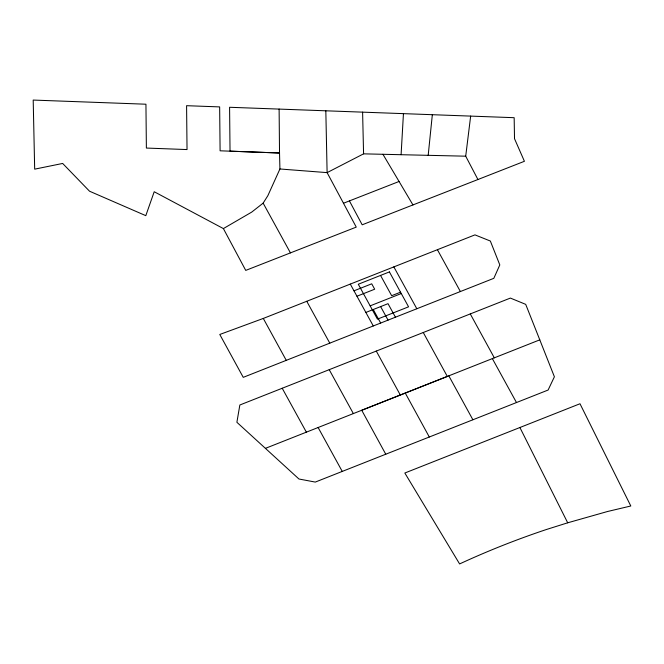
<?xml version="1.0" encoding="UTF-8"?>
<svg xmlns="http://www.w3.org/2000/svg" width="664" height="664" viewBox="0 0 664 664"><rect width="100%" height="100%" fill="white"/><g stroke="black" fill="none" stroke-linecap="round" stroke-linejoin="round"><path stroke-width="1" d="M401.097 154.687L403.446 113.652M279.112 109.07L279.527 153.002L220.099 150.803L219.651 106.904L186.584 105.692L187.032 149.566L146.379 148.055L145.939 104.215L33.2 100.065L34.677 169.154L62.657 163.452L89.54 191.215L145.806 215.659L154.206 191.738L223.386 228.582L251.706 212.107L263.143 203.134L267.849 195.689L279.926 168.98L279.527 153.002L230.034 151.151L229.586 107.277L514.16 117.694L514.517 138.71L524.419 161.294L477.931 179.521L465.713 156.189L470.66 116.092M428.189 155.318L432.339 114.706M465.713 156.189L363.573 153.849L327.111 172.623L279.926 168.98M265.409 448.358L539.79 339.852L554.399 376.787L548.107 390.042L315.284 482.081L298.958 479.01L236.89 422.287L239.845 404.998L510.384 298.078L525.705 304.353L539.79 339.852M263.301 318.438L219.784 334.473L243.248 377.351L493.825 278.324L499.809 264.928L490.347 241.032L474.967 234.873L263.301 318.438L286.284 360.378M353.987 290.824L371.716 283.81L374.687 289.213L356.958 296.227M400.533 292.185L391.669 295.696L380.547 275.427M370.155 305.855L401.272 293.538M365.856 312.445L388.017 303.672L395.429 317.176M385.767 454.234L361.739 410.277L447.32 376.438L423.267 332.515M343.487 203.234L399.064 181.48L412.95 204.927L477.931 179.521M412.95 204.927L362.187 224.805L349.422 200.926M567.703 522.8L546.298 529.54A849.961 746.958 13 0 0 459.604 563.935L404.832 473.017L579.987 403.753L630.8 505.993L607.527 511.504L567.703 522.8L519.904 427.516M382.929 154.289L399.064 181.48M437.418 249.722L460.393 291.546M492.364 358.626L516.484 402.55M393.835 266.878L416.818 308.735M380.63 306.594L388.042 320.106M373.243 309.515L380.663 323.028M350.293 284.101L373.276 325.949M306.751 301.282L329.792 343.163M329.228 369.69L353.356 413.581M318.131 427.525L342.25 471.415M282.208 388.249L306.37 432.173M470.278 313.923L494.306 357.821M448.822 375.841L472.876 419.739M405.281 393.088L429.309 437.012M376.281 351.073L400.309 395.022M263.143 203.134L290.442 252.884M223.386 228.582L245.738 270.397L356.253 227.113L327.111 172.623L325.825 110.805M362.602 112.141L363.573 153.849M389.411 271.916L358.286 284.242L377.451 319.143L408.567 306.826L389.411 271.916"/></g></svg>
